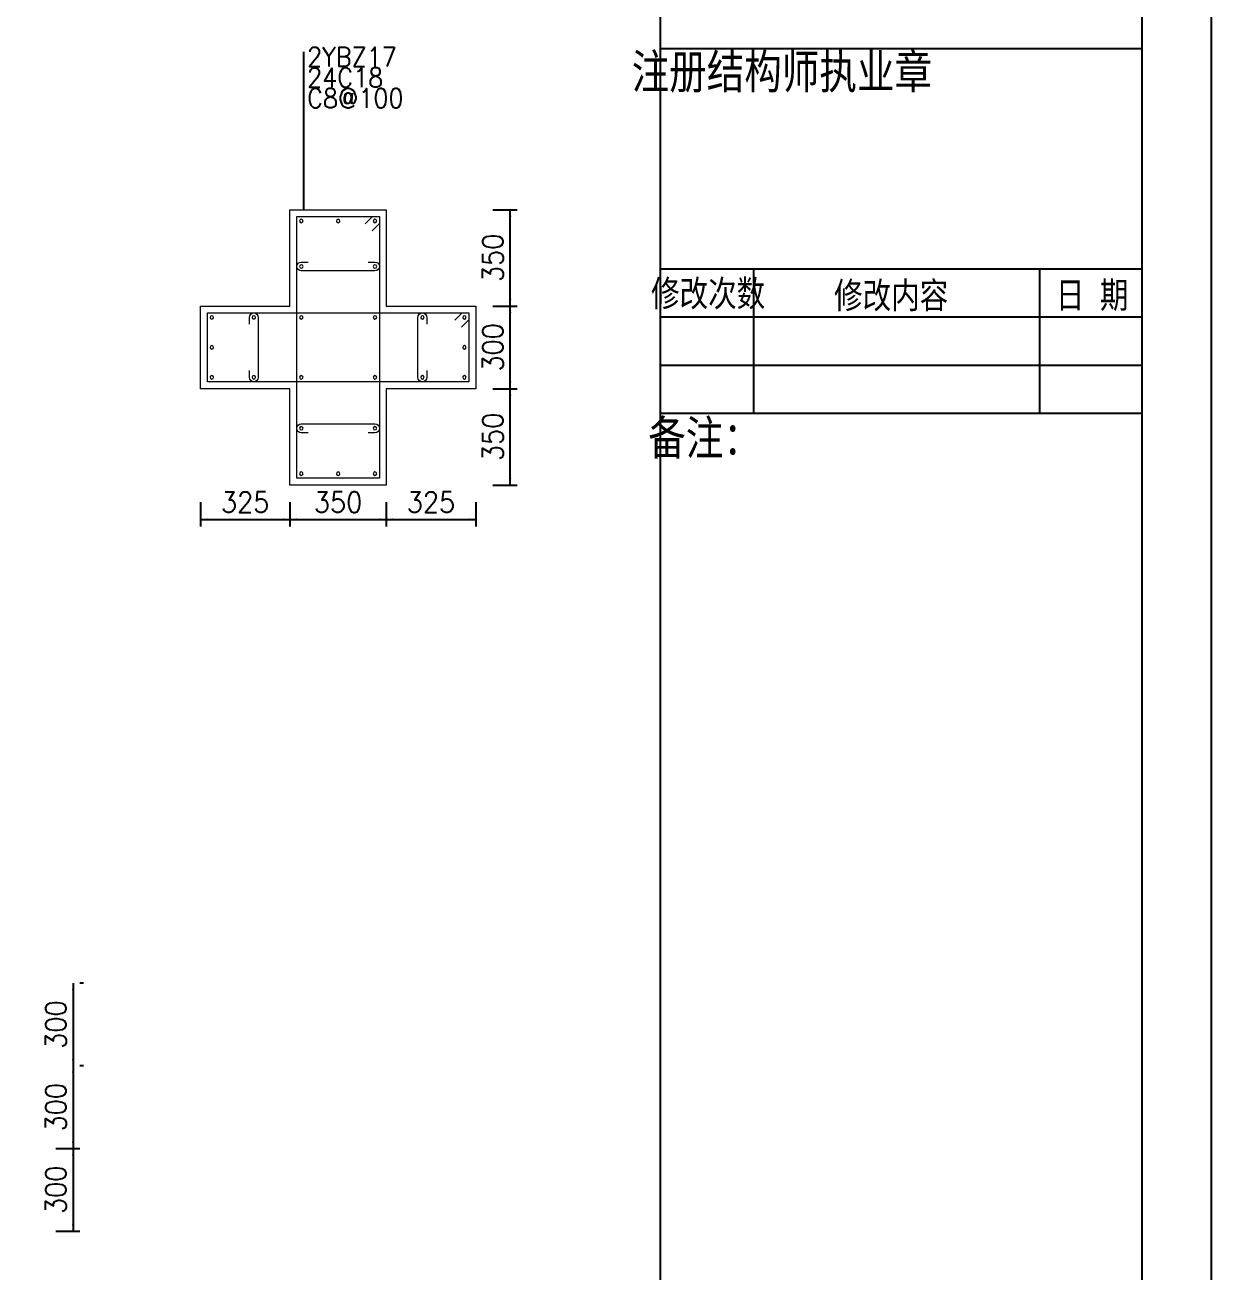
# Model space of a CAD drawing. Extents: x 292423 to 377252, y 106557 to 361882.
# Drawn here: x 359287 to 376523, y 264133 to 282247 of the extents above; entities that cross this region are included whole.
import ezdxf
from ezdxf.enums import TextEntityAlignment as Align

# ---------------------------------------------------------------- set-up
doc = ezdxf.new("R2010")
doc.units = 0
doc.header["$LTSCALE"] = 1000
for name, color, linetype in [('1508', 2, 'Continuous'), ('PUB_TITLE', 4, 'Continuous'), ('tk', 7, 'Continuous'), ('Y阴影', 254, 'Continuous')]:
    doc.layers.add(name, color=color, linetype=linetype)
for name, color, linetype, lineweight in [('REIN', 6, 'Continuous', 18), ('Z-柱大样外框', 7, 'ByLayer', 18), ('Z-详图标注', 3, 'Continuous', 18)]:
    doc.layers.add(name, color=color, linetype=linetype, lineweight=lineweight)
doc.styles.add('hztxt2', font='hztxt2')
doc.styles.get("Standard").update_dxf_attribs({"font": 'standard'})
doc.dimstyles.get("Standard").update_dxf_attribs({"dimtxt": 300, "dimasz": 100, "dimexe": 100, "dimexo": 250, "dimgap": 100, "dimtad": 0, "dimtoh": 1, "dimdec": 0, "dimlfac": 0.25, "dimdsep": 46, "dimcen": 0.09, "dimclrt": 7, "dimadec": 0, "dimazin": 0, "dimtfac": 1, "dimtdec": 4, "dimtofl": 0, "dimtmove": 0, "dimatfit": 3, "dimfxl": 1, "dimtolj": 1, "dimtzin": 0, "dimarcsym": 0})

# ---------------------------------------------------------------- blocks, each defined once
blk = doc.blocks.new('*D617')
at = {"layer": 'Z-详图标注', "color": 0, "linetype": 'ByBlock', "lineweight": -2}
for p, q in [((361838, 275314), (361838, 274964)), ((363138, 275314), (363138, 274964)), ((361838, 275064), (363138, 275064))]:
    blk.add_line(p, q, dxfattribs=at)
for points in [[(361838, 275064), (361938, 275080), (361938, 275047)], [(363138, 275064), (363038, 275047), (363038, 275080)]]:
    blk.add_solid(points, dxfattribs=at)
at = {"layer": 'Z-详图标注', "color": 7, "linetype": 'Continuous', "lineweight": -2, "insert": (362488, 275314), "char_height": 300, "width": 566.67, "attachment_point": 5}
blk.add_mtext('325', dxfattribs=at)
blk = doc.blocks.new('*D225')
at = {"layer": 'Z-详图标注', "color": 0, "linetype": 'ByBlock', "lineweight": -2}
for p, q in [((363138, 275314), (363138, 274964)), ((364538, 275314), (364538, 274964)), ((363138, 275064), (364538, 275064))]:
    blk.add_line(p, q, dxfattribs=at)
for points in [[(363138, 275064), (363238, 275080), (363238, 275047)], [(364538, 275064), (364438, 275047), (364438, 275080)]]:
    blk.add_solid(points, dxfattribs=at)
at = {"layer": 'Z-详图标注', "color": 7, "linetype": 'Continuous', "lineweight": -2, "insert": (363838, 275314), "char_height": 300, "width": 566.67, "attachment_point": 5}
blk.add_mtext('350', dxfattribs=at)
blk = doc.blocks.new('*D279')
at = {"layer": 'Z-详图标注', "color": 0, "linetype": 'ByBlock', "lineweight": -2}
for p, q in [((364538, 275314), (364538, 274964)), ((365838, 275314), (365838, 274964)), ((364538, 275064), (365838, 275064))]:
    blk.add_line(p, q, dxfattribs=at)
for points in [[(364538, 275064), (364638, 275080), (364638, 275047)], [(365838, 275064), (365738, 275047), (365738, 275080)]]:
    blk.add_solid(points, dxfattribs=at)
at = {"layer": 'Z-详图标注', "color": 7, "linetype": 'Continuous', "lineweight": -2, "insert": (365188, 275314), "char_height": 300, "width": 566.67, "attachment_point": 5}
blk.add_mtext('325', dxfattribs=at)
blk = doc.blocks.new('*D509')
at = {"layer": 'Z-详图标注', "color": 0, "linetype": 'ByBlock', "lineweight": -2}
for p, q in [((366088, 276964), (366438, 276964)), ((366338, 275564), (366338, 276964)), ((366088, 275564), (366438, 275564))]:
    blk.add_line(p, q, dxfattribs=at)
for points in [[(366338, 276964), (366355, 276864), (366322, 276864)], [(366338, 275564), (366322, 275664), (366355, 275664)]]:
    blk.add_solid(points, dxfattribs=at)
at = {"layer": 'Z-详图标注', "color": 7, "linetype": 'Continuous', "lineweight": -2, "insert": (366088, 276264), "char_height": 300, "width": 566.67, "attachment_point": 5, "rotation": 90}
blk.add_mtext('350', dxfattribs=at)
blk = doc.blocks.new('*D129')
at = {"layer": 'Z-详图标注', "color": 0, "linetype": 'ByBlock', "lineweight": -2}
for p, q in [((366088, 278164), (366438, 278164)), ((366338, 276964), (366338, 278164)), ((366088, 276964), (366438, 276964))]:
    blk.add_line(p, q, dxfattribs=at)
for points in [[(366338, 278164), (366355, 278064), (366322, 278064)], [(366338, 276964), (366322, 277064), (366355, 277064)]]:
    blk.add_solid(points, dxfattribs=at)
at = {"layer": 'Z-详图标注', "color": 7, "linetype": 'Continuous', "lineweight": -2, "insert": (366088, 277564), "char_height": 300, "width": 566.67, "attachment_point": 5, "rotation": 90}
blk.add_mtext('300', dxfattribs=at)
blk = doc.blocks.new('*D607')
at = {"layer": 'Z-详图标注', "color": 0, "linetype": 'ByBlock', "lineweight": -2}
for p, q in [((366088, 279564), (366438, 279564)), ((366338, 278164), (366338, 279564)), ((366088, 278164), (366438, 278164))]:
    blk.add_line(p, q, dxfattribs=at)
for points in [[(366338, 279564), (366355, 279464), (366322, 279464)], [(366338, 278164), (366322, 278264), (366355, 278264)]]:
    blk.add_solid(points, dxfattribs=at)
at = {"layer": 'Z-详图标注', "color": 7, "linetype": 'Continuous', "lineweight": -2, "insert": (366088, 278864), "char_height": 300, "width": 566.67, "attachment_point": 5, "rotation": 90}
blk.add_mtext('350', dxfattribs=at)
blk = doc.blocks.new('*D112')
at = {"layer": 'Z-详图标注', "color": 0, "linetype": 'ByBlock', "lineweight": -2}
for p, q in [((359987, 268327), (359987, 267127)), ((360137, 268327), (360087, 268327)), ((360137, 267127), (360087, 267127))]:
    blk.add_line(p, q, dxfattribs=at)
for points in [[(359987, 268327), (360004, 268227), (359971, 268227)], [(359987, 267127), (359971, 267227), (360004, 267227)]]:
    blk.add_solid(points, dxfattribs=at)
at = {"layer": 'Z-详图标注', "color": 7, "linetype": 'Continuous', "lineweight": -2, "insert": (359737, 267727), "char_height": 300, "width": 566.67, "attachment_point": 5, "rotation": 90}
blk.add_mtext('300', dxfattribs=at)
blk = doc.blocks.new('*D604')
at = {"layer": 'Z-详图标注', "color": 0, "linetype": 'ByBlock', "lineweight": -2}
for p, q in [((359987, 267127), (359987, 265927)), ((360137, 267127), (360087, 267127)), ((359737, 265927), (360087, 265927))]:
    blk.add_line(p, q, dxfattribs=at)
for points in [[(359987, 267127), (360004, 267027), (359971, 267027)], [(359987, 265927), (359971, 266027), (360004, 266027)]]:
    blk.add_solid(points, dxfattribs=at)
at = {"layer": 'Z-详图标注', "color": 7, "linetype": 'Continuous', "lineweight": -2, "insert": (359737, 266527), "char_height": 300, "width": 566.67, "attachment_point": 5, "rotation": 90}
blk.add_mtext('300', dxfattribs=at)
blk = doc.blocks.new('*D654')
at = {"layer": 'Z-详图标注', "color": 0, "linetype": 'ByBlock', "lineweight": -2}
for p, q in [((359737, 265927), (360087, 265927)), ((359987, 265927), (359987, 264727)), ((359737, 264727), (360087, 264727))]:
    blk.add_line(p, q, dxfattribs=at)
for points in [[(359987, 265927), (360004, 265827), (359971, 265827)], [(359987, 264727), (359971, 264827), (360004, 264827)]]:
    blk.add_solid(points, dxfattribs=at)
at = {"layer": 'Z-详图标注', "color": 7, "linetype": 'Continuous', "lineweight": -2, "insert": (359737, 265327), "char_height": 300, "width": 566.67, "attachment_point": 5, "rotation": 90}
blk.add_mtext('300', dxfattribs=at)
blk = doc.blocks.new('A1tk')
at = {"layer": 'PUB_TITLE'}
for p, q in [((76100, 44732), (83100, 44732)), ((76100, 41532), (83100, 41532)), ((77453, 41532), (77453, 39432)), ((81606, 41532), (81606, 39432)), ((76100, 40832), (83100, 40832)), ((76100, 40132), (83100, 40132)), ((76100, 39432), (83100, 39432))]:
    blk.add_line(p, q, dxfattribs=at)
at = {"layer": 'tk'}
blk.add_line((76100, 1000), (76100, 58400), dxfattribs=at)
at = {"layer": 'tk', "color": 5}
blk.add_lwpolyline([(0, 0), (0, 59400), (84100, 59400), (84100, 0)], close=True, dxfattribs=at)
at = {"layer": 'tk'}
blk.add_lwpolyline([(2500, 1000), (83100, 1000), (83100, 58400), (2500, 58400)], close=True, dxfattribs=at)
at = {"layer": 'PUB_TITLE', "style": 'hztxt2', "width": 0.8}
for s, height, p in [('注册结构师执业章', 500, (77863, 44409)), ('修改次数', 380, (76792, 41181)), ('修改内容', 380, (79452, 41154)), ('日  期', 380, (82372, 41154)), ('备注：', 500, (76740, 39089))]:
    blk.add_text(s, height=height, dxfattribs=at).set_placement(p, align=Align.MIDDLE)

msp = doc.modelspace()

# ---------------------------------------------------------------- linework, layer by layer
at = {"layer": 'REIN', "color": 6}
for points in [[(364232.4, 279357.7), (364338.5, 279463.7), (364438.5, 279463.7), (364438.5, 275663.7), (363238.5, 275663.7), (363238.5, 279463.7), (364438.5, 279463.7), (364438.5, 279363.7), (364332.4, 279257.7)], [(365532.4, 277957.7), (365638.5, 278063.7), (365738.5, 278063.7), (365738.5, 277063.7), (361938.5, 277063.7), (361938.5, 278063.7), (365738.5, 278063.7), (365738.5, 277963.7), (365632.4, 277857.7)]]:
    msp.add_lwpolyline(points, dxfattribs=at)
for points in [[(363278.5, 279398.7, 1), (363328.5, 279398.7, 1)], [(363813.5, 279398.7, 1), (363863.5, 279398.7, 1)], [(364348.5, 279398.7, 1), (364398.5, 279398.7, 1)], [(363278.5, 278738.7, 1), (363328.5, 278738.7, 1)], [(364348.5, 278738.7, 1), (364398.5, 278738.7, 1)], [(361978.5, 277998.7, 1), (362028.5, 277998.7, 1)], [(362588.5, 277998.7, 1), (362638.5, 277998.7, 1)], [(363278.5, 277998.7, 1), (363328.5, 277998.7, 1)], [(364348.5, 277998.7, 1), (364398.5, 277998.7, 1)], [(365038.5, 277998.7, 1), (365088.5, 277998.7, 1)], [(365648.5, 277998.7, 1), (365698.5, 277998.7, 1)], [(361978.5, 277563.7, 1), (362028.5, 277563.7, 1)], [(365648.5, 277563.7, 1), (365698.5, 277563.7, 1)], [(361978.5, 277128.7, 1), (362028.5, 277128.7, 1)], [(362588.5, 277128.7, 1), (362638.5, 277128.7, 1)], [(363278.5, 277128.7, 1), (363328.5, 277128.7, 1)], [(364348.5, 277128.7, 1), (364398.5, 277128.7, 1)], [(365038.5, 277128.7, 1), (365088.5, 277128.7, 1)], [(365648.5, 277128.7, 1), (365698.5, 277128.7, 1)], [(363278.5, 276388.7, 1), (363328.5, 276388.7, 1)], [(364348.5, 276388.7, 1), (364398.5, 276388.7, 1)], [(363278.5, 275728.7, 1), (363328.5, 275728.7, 1)], [(363813.5, 275728.7, 1), (363863.5, 275728.7, 1)], [(364348.5, 275728.7, 1), (364398.5, 275728.7, 1)]]:
    msp.add_lwpolyline(points, format="xyb", close=True, dxfattribs=at)
for points in [[(364273.5, 278803.7), (364373.5, 278803.7, -1), (364373.5, 278673.7), (363303.5, 278673.7, -1), (363303.5, 278803.7), (363403.5, 278803.7)], [(362548.5, 277898.7), (362548.5, 277998.7, -1), (362678.5, 277998.7), (362678.5, 277128.7, -1), (362548.5, 277128.7), (362548.5, 277228.7)], [(365128.5, 277228.7), (365128.5, 277128.7, -1), (364998.5, 277128.7), (364998.5, 277998.7, -1), (365128.5, 277998.7), (365128.5, 277898.7)], [(363403.5, 276323.7), (363303.5, 276323.7, -1), (363303.5, 276453.7), (364373.5, 276453.7, -1), (364373.5, 276323.7), (364273.5, 276323.7)]]:
    msp.add_lwpolyline(points, format="xyb", dxfattribs=at)
at = {"layer": 'Y阴影'}
msp.add_line((363338.5, 279558.7), (363338.5, 281858.7), dxfattribs=at)
at = {"layer": 'Z-柱大样外框'}
msp.add_lwpolyline([(363138.5, 275563.7), (363138.5, 276963.7), (361838.5, 276963.7), (361838.5, 278163.7), (363138.5, 278163.7), (363138.5, 279563.7), (364538.5, 279563.7), (364538.5, 278163.7), (365838.5, 278163.7), (365838.5, 276963.7), (364538.5, 276963.7), (364538.5, 275563.7), (363138.5, 275563.7)], close=True, dxfattribs=at)

# ---------------------------------------------------------------- block references
at = {"layer": '1508'}
msp.add_blockref('A1tk', (292422.6, 237173.9), dxfattribs=at)

# ---------------------------------------------------------------- texts
at = {"layer": 'Y阴影'}
for s, p in [('2YBZ17', (363388.5, 281558.7)), ('24C18', (363388.5, 281258.7)), ('C8@100', (363388.5, 280958.7))]:
    msp.add_text(s, height=280, dxfattribs=at).set_placement(p, align=Align.BOTTOM_LEFT)

# ---------------------------------------------------------------- dimensions: what is measured, and where the dimension line sits
at = {"layer": 'Z-详图标注'}
for base, p1, p2, angle, picture, middle in [((366338.5, 279563.7), (365838.5, 278163.7), (365838.5, 279563.7), 90, '*D607', (366088.5, 278863.7)), ((366338.5, 278163.7), (365838.5, 276963.7), (365838.5, 278163.7), 90, '*D129', (366088.5, 277563.7)), ((366338.5, 276963.7), (365838.5, 275563.7), (365838.5, 276963.7), 90, '*D509', (366088.5, 276263.7)), ((359987.5, 267126.7), (359887.5, 268326.7), (359887.5, 267126.7), 270, '*D112', (359737.5, 267726.7)), ((359987.5, 265926.7), (359887.5, 267126.7), (359487.5, 265926.7), 270, '*D604', (359737.5, 266526.7)), ((359987.5, 264726.7), (359487.5, 265926.7), (359487.5, 264726.7), 270, '*D654', (359737.5, 265326.7))]:
    dim = msp.add_linear_dim(base=base, p1=p1, p2=p2, angle=angle, dimstyle='Standard', dxfattribs=at)
    dim.commit()
    dim.dimension.update_dxf_attribs({"geometry": picture, "text_midpoint": middle})
for base, p1, p2, picture, middle in [((363138.5, 275063.7), (361838.5, 275563.7), (363138.5, 275563.7), '*D617', (362488.5, 275313.7)), ((364538.5, 275063.7), (363138.5, 275563.7), (364538.5, 275563.7), '*D225', (363838.5, 275313.7)), ((365838.5, 275063.7), (364538.5, 275563.7), (365838.5, 275563.7), '*D279', (365188.5, 275313.7))]:
    dim = msp.add_linear_dim(base=base, p1=p1, p2=p2, dimstyle='Standard', dxfattribs=at)
    dim.commit()
    dim.dimension.update_dxf_attribs({"geometry": picture, "text_midpoint": middle})

doc.saveas('drawing.dxf')
